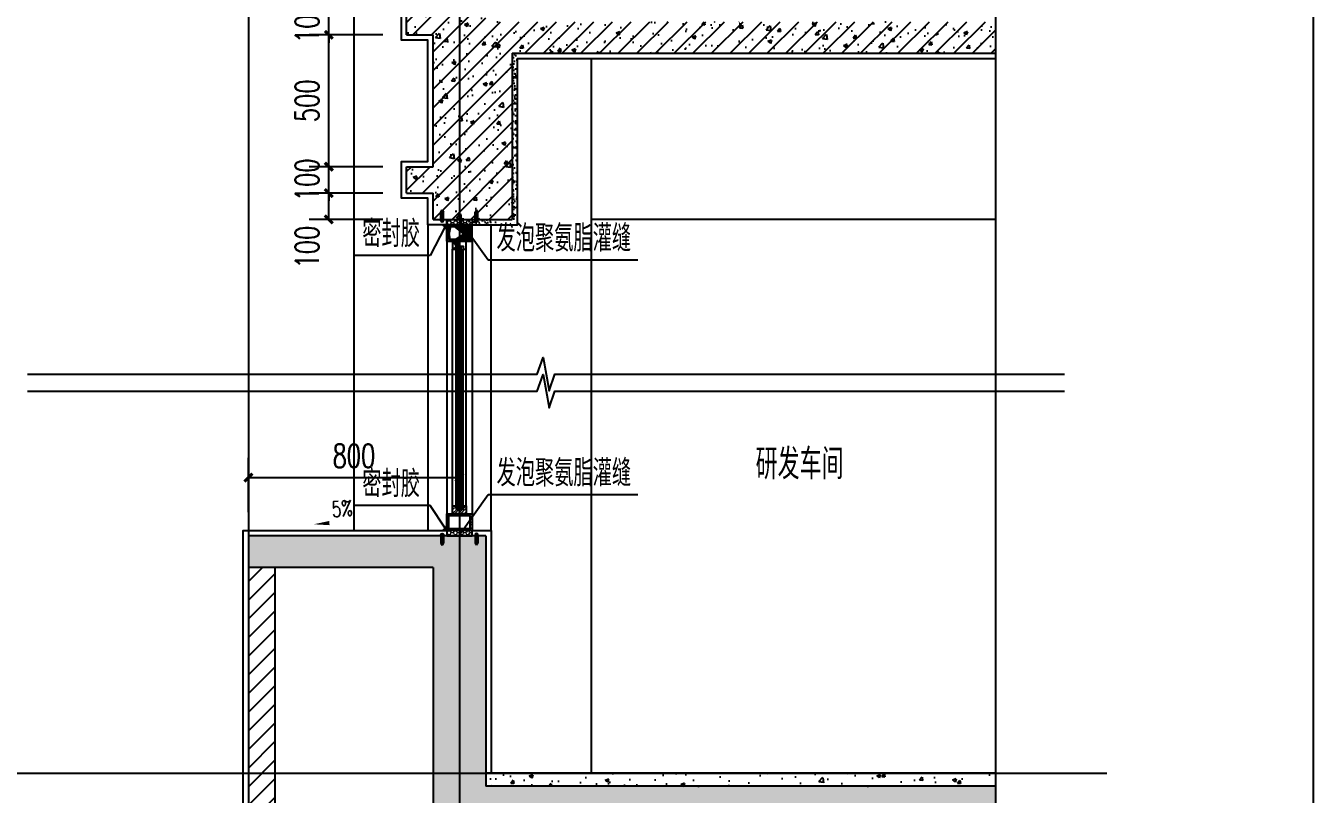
# Model space of a CAD drawing. Extents: x 1738711 to 2346805, y 1189731 to 2516152.
# Drawn here: x 1901301 to 1906184, y 1227714 to 1230629 of the extents above; entities that cross this region are included whole.
import ezdxf

# ---------------------------------------------------------------- set-up
doc = ezdxf.new("R2010")
doc.units = 0
doc.header["$LTSCALE"] = 1000
doc.header["$MEASUREMENT"] = 0
for name, color, linetype in [('AR-TEXT', 7, 'Continuous'), ('DIM_LEAD', 3, 'Continuous'), ('DIM_SYMB', 3, 'Continuous'), ('DOTE', 1, 'Continuous'), ('PUB_DIM', 3, 'Continuous'), ('PUB_HATCH', 8, 'Continuous'), ('PUB_TEXT', 7, 'Continuous'), ('WALL', 40, 'Continuous'), ('WINDOW', 144, 'Continuous'), ('切线', 35, 'Continuous'), ('看线', 8, 'Continuous'), ('石材', 5, 'Continuous'), ('窗', 125, 'Continuous')]:
    doc.layers.add(name, color=color, linetype=linetype)
doc.layers.add('填充', color=252, linetype='Continuous', lineweight=5)
doc.styles.add('_TCH_DIM', font='SIMPLEX', dxfattribs={"bigfont": 'GBCBIG'})
doc.styles.add('_TCH_DIM_T3', font='SIMPLEX', dxfattribs={"width": 0.7058823529411765, "bigfont": 'GBCBIG'})
doc.styles.get("Standard").update_dxf_attribs({"font": 'gbenor.shx', "bigfont": 'gbcbig.shx'})
doc.dimstyles.new('_TCH_ARCH&&30', dxfattribs={"dimtxt": 89.25, "dimasz": 30, "dimexe": 75, "dimexo": 90, "dimgap": 37.87500000000001, "dimtad": 1, "dimdec": 0, "dimzin": 0, "dimdsep": 46, "dimtxsty": '_TCH_DIM_T3', "dimblk": 'ARCHTICK', "dimcen": 0.09, "dimclrt": 7, "dimazin": 2, "dimtfac": 1, "dimtdec": 0, "dimtix": 1, "dimtmove": 2, "dimatfit": 3, "dimfxl": 20, "dimtolj": 1, "dimtzin": 0, "dimarcsym": 0})
pattern_1 = [(225, (-424938021.4559683, -4685245273.939736), (11.22532015133644, -11.22532015133645), []), (225, (-424938021.4559683, -4685245281.877236), (11.22532015133644, -11.22532015133645), [])]
pattern_2 = [(45, (-281403.3454722157, -150941.1364600034), (-35.35533905932737, 35.35533905932738), []), (49.99999999999999, (-281403.3454722157, -150941.1364600034), (143.4520365201507, -12.55042699651902), [15, -165]), (355, (-281403.3454722157, -150941.1364600034), (-27.7502667226, 150.4384267400024), [12, -132]), (100.4514, (-281391.3911362157, -150942.1823280034), (115.7018763428043, 137.8879084121907), [12.748038, -140.2284224]), (46.18420000000002, (-281403.3454722157, -150901.1364600034), (213.4482097251289, -33.10380286580362), [22.49999999999999, -247.4999999999999]), (96.6356, (-281385.5581232157, -150903.8951214034), (186.9325411097407, 194.8235741800883), [19.1220576, -210.3426]), (351.1842, (-281403.3454722157, -150901.1364600034), (186.9323890267254, 194.8237201850649), [18, -198]), (21, (-281383.3454722157, -150911.1364600034), (119.3814104236923, -80.52377813306776), [15, -165]), (326.0000000000001, (-281383.3454722157, -150911.1364600034), (48.66306638431634, 145.0300090093706), [12, -132]), (71.4514, (-281373.3970256157, -150917.8467812034), (168.044525716298, 64.50609934199048), [12.748038, -140.2284224]), (37.50000000000001, (-281403.3454722157, -150941.1364600034), (2.431971063458134, 66.5787707662623), [0, -130.4, 0, -134, 0, -132.5]), (7.499999999999999, (-281403.3454722157, -150941.1364600034), (52.61390748842972, 78.88234237647205), [0, -76.39999999999999, 0, -127.4, 0, -50.5]), (327.5, (-281447.9454722157, -150941.1364600034), (106.7644872344818, -4.510974346875951), [0, -50, 0, -156, 0, -207]), (317.5, (-281467.9454722157, -150941.1364600034), (116.6372338684772, 20.02099646646354), [0, -65, 0, -103.6, 0, -147])]

# ---------------------------------------------------------------- blocks, each defined once
blk = doc.blocks.new('hrtheraghyra')
at = {"layer": 'WINDOW', "linetype": 'ByBlock'}
for p, q in [((-5, 20.97169877961278), (0, 29.42110927030444)), ((0, 29.42110927030444), (5, 20.97169877961278)), ((-5.930252616293728, -11.95136042498052), (6.0497822817415, -11.95136042498052))]:
    blk.add_line(p, q, dxfattribs=at)
for points in [[(-5, -11.95136042498052), (-5, 20.97169877961278)], [(0, -16.74081518873572), (0, 29.42110927030444)], [(5, -11.95136042498052), (5, 20.97169877961278)]]:
    blk.add_lwpolyline(points, dxfattribs=at)
blk.add_arc((0.05976483272388577, -8.920780394226313), 6.713026468484638, 206.8366017215709, 333.163398278429, dxfattribs=at)
blk = doc.blocks.new('_ArchTick')
at = {"color": 0, "linetype": 'ByBlock', "const_width": 0.4}
blk.add_lwpolyline([(-0.5, -0.5), (0.5, 0.5)], dxfattribs=at)
blk = doc.blocks.new('*D539')
at = {"layer": 'Defpoints', "color": 0, "transparency": 16777216}
for p in [(1902450.361484089, 1229994.386919201), (1902745.597061429, 1229994.386919201), (1902745.597061429, 1229894.386919202)]:
    blk.add_point(p, dxfattribs=at)
at = {"layer": 'PUB_DIM', "color": 0, "lineweight": -2, "transparency": 16777216}
for p, q in [((1902655.597061429, 1229994.386919201), (1902375.361484089, 1229994.386919201)), ((1902450.361484089, 1229894.386919202), (1902450.361484089, 1229994.386919201)), ((1902655.597061429, 1229894.386919202), (1902375.361484089, 1229894.386919202))]:
    blk.add_line(p, q, dxfattribs=at)
at = {"layer": 'PUB_DIM', "color": 0, "lineweight": -2, "transparency": 16777216, "xscale": 30, "yscale": 30, "zscale": 30}
for p, rotation in [((1902450.361484089, 1229994.386919201), 90), ((1902450.361484089, 1229894.386919202), 270)]:
    blk.add_blockref('_ArchTick', p, dxfattribs=dict(at, rotation=rotation))
at = {"layer": 'PUB_DIM', "color": 7, "transparency": 16777216, "insert": (1902367.861484089, 1229789.386919202), "char_height": 89.25, "attachment_point": 5, "rotation": 90, "style": '_TCH_DIM_T3'}
blk.add_mtext('\\A1;100', dxfattribs=at)
blk = doc.blocks.new('*D540')
at = {"layer": 'Defpoints', "color": 0, "transparency": 16777216}
for p in [(1902450.361484089, 1230094.386919201), (1902745.597061429, 1230094.386919201), (1902745.597061429, 1229994.386919201)]:
    blk.add_point(p, dxfattribs=at)
at = {"layer": 'PUB_DIM', "color": 0, "lineweight": -2, "transparency": 16777216}
for p, q in [((1902655.597061429, 1230094.386919201), (1902375.361484089, 1230094.386919201)), ((1902450.361484089, 1230094.386919201), (1902450.361484089, 1230124.386919201)), ((1902450.361484089, 1229994.386919201), (1902450.361484089, 1230094.386919201)), ((1902655.597061429, 1229994.386919201), (1902375.361484089, 1229994.386919201)), ((1902450.361484089, 1229994.386919201), (1902450.361484089, 1229964.386919201))]:
    blk.add_line(p, q, dxfattribs=at)
at = {"layer": 'PUB_DIM', "color": 0, "lineweight": -2, "transparency": 16777216, "xscale": 30, "yscale": 30, "zscale": 30}
for p, rotation in [((1902450.361484089, 1230094.386919201), 270), ((1902450.361484089, 1229994.386919201), 90)]:
    blk.add_blockref('_ArchTick', p, dxfattribs=dict(at, rotation=rotation))
at = {"layer": 'PUB_DIM', "color": 7, "transparency": 16777216, "insert": (1902367.861484089, 1230044.386919202), "char_height": 89.25, "attachment_point": 5, "rotation": 90, "style": '_TCH_DIM_T3'}
blk.add_mtext('\\A1;100', dxfattribs=at)
blk = doc.blocks.new('*D541')
at = {"layer": 'Defpoints', "color": 0, "transparency": 16777216}
for p in [(1902450.361484089, 1230594.386919201), (1902745.597061429, 1230594.386919201), (1902745.597061429, 1230094.386919201)]:
    blk.add_point(p, dxfattribs=at)
at = {"layer": 'PUB_DIM', "color": 0, "lineweight": -2, "transparency": 16777216}
for p, q in [((1902655.597061429, 1230594.386919201), (1902375.361484089, 1230594.386919201)), ((1902450.361484089, 1230094.386919201), (1902450.361484089, 1230594.386919201)), ((1902655.597061429, 1230094.386919201), (1902375.361484089, 1230094.386919201))]:
    blk.add_line(p, q, dxfattribs=at)
at = {"layer": 'PUB_DIM', "color": 0, "lineweight": -2, "transparency": 16777216, "xscale": 30, "yscale": 30, "zscale": 30}
for p, rotation in [((1902450.361484089, 1230594.386919201), 90), ((1902450.361484089, 1230094.386919201), 270)]:
    blk.add_blockref('_ArchTick', p, dxfattribs=dict(at, rotation=rotation))
at = {"layer": 'PUB_DIM', "color": 7, "transparency": 16777216, "insert": (1902367.861484089, 1230344.386919202), "char_height": 89.25, "attachment_point": 5, "rotation": 90, "style": '_TCH_DIM_T3'}
blk.add_mtext('\\A1;500', dxfattribs=at)
blk = doc.blocks.new('*D542')
at = {"layer": 'Defpoints', "color": 0, "transparency": 16777216}
for p in [(1902450.361484089, 1230694.386919201), (1902745.597061429, 1230694.386919201), (1902745.597061429, 1230594.386919201)]:
    blk.add_point(p, dxfattribs=at)
at = {"layer": 'PUB_DIM', "color": 0, "lineweight": -2, "transparency": 16777216}
for p, q in [((1902450.361484089, 1230694.386919201), (1902450.361484089, 1230724.386919201)), ((1902655.597061429, 1230694.386919201), (1902375.361484089, 1230694.386919201)), ((1902450.361484089, 1230594.386919201), (1902450.361484089, 1230694.386919201)), ((1902655.597061429, 1230594.386919201), (1902375.361484089, 1230594.386919201)), ((1902450.361484089, 1230594.386919201), (1902450.361484089, 1230564.386919201))]:
    blk.add_line(p, q, dxfattribs=at)
at = {"layer": 'PUB_DIM', "color": 0, "lineweight": -2, "transparency": 16777216, "xscale": 30, "yscale": 30, "zscale": 30}
for p, rotation in [((1902450.361484089, 1230694.386919201), 270), ((1902450.361484089, 1230594.386919201), 90)]:
    blk.add_blockref('_ArchTick', p, dxfattribs=dict(at, rotation=rotation))
at = {"layer": 'PUB_DIM', "color": 7, "transparency": 16777216, "insert": (1902367.861484089, 1230644.386919202), "char_height": 89.25, "attachment_point": 5, "rotation": 90, "style": '_TCH_DIM_T3'}
blk.add_mtext('\\A1;100', dxfattribs=at)
blk = doc.blocks.new('*D546')
at = {"layer": 'Defpoints', "color": 0, "transparency": 16777216}
for p in [(1902945.597062323, 1228914.98727106), (1902145.597060177, 1228694.386919201), (1902945.597062323, 1228694.386919201)]:
    blk.add_point(p, dxfattribs=at)
at = {"layer": 'PUB_DIM', "color": 0, "lineweight": -2, "transparency": 16777216}
for p, q in [((1902145.597060177, 1228784.386919201), (1902145.597060177, 1228989.98727106)), ((1902945.597062323, 1228784.386919201), (1902945.597062323, 1228989.98727106)), ((1902145.597060177, 1228914.98727106), (1902945.597062323, 1228914.98727106))]:
    blk.add_line(p, q, dxfattribs=at)
at = {"layer": 'PUB_DIM', "color": 0, "lineweight": -2, "transparency": 16777216, "xscale": 30, "yscale": 30, "zscale": 30, "rotation": 180}
blk.add_blockref('_ArchTick', (1902145.597060177, 1228914.98727106), dxfattribs=at)
at = {"layer": 'PUB_DIM', "color": 0, "lineweight": -2, "transparency": 16777216, "xscale": 30, "yscale": 30, "zscale": 30}
blk.add_blockref('_ArchTick', (1902945.597062323, 1228914.98727106), dxfattribs=at)
at = {"layer": 'PUB_DIM', "color": 7, "transparency": 16777216, "insert": (1902545.59706125, 1228997.48727106), "char_height": 89.25, "attachment_point": 5, "style": '_TCH_DIM_T3'}
blk.add_mtext('\\A1;800', dxfattribs=at)

msp = doc.modelspace()

# ---------------------------------------------------------------- hatches: boundary and pattern name
at = {"layer": 'PUB_HATCH'}
h = msp.add_hatch(dxfattribs=at)
h.set_pattern_fill('钢筋混凝土', color=256, scale=20, style=0)
h.set_pattern_definition(pattern_2)
h.paths.add_polyline_path([(1904980.033040785, 1230524.386919201), (1903145.597061429, 1230524.386919202), (1903145.597061429, 1229894.386919201), (1902845.597061429, 1229894.386919201), (1902845.597061429, 1229994.386919201), (1902745.597061429, 1229994.386919201), (1902745.597061429, 1230094.386919201), (1902845.597061429, 1230094.386919201), (1902845.597061429, 1230594.386919201), (1902745.597061429, 1230594.386919201), (1902745.597061429, 1230694.386919201), (1902844.790626383, 1230694.386919201), (1902845.59706143, 1230794.386919201), (1903045.597061429, 1230794.386919201), (1903045.597061429, 1230644.386919202), (1904980.033040785, 1230644.386919202)])
h = msp.add_hatch(dxfattribs=at)
h.set_pattern_fill('碎沙', color=256, scale=10, style=0)
h.set_pattern_definition([(37.50000000000001, (-4.656612873077393e-10, -5800.000000000466), (-0.8000156479920251, 24.47066186646712), [0, -19.304, 0, -21.59, 0, -20.6375]), (7.499999999999999, (-4.656612873077393e-10, -5800.000000000466), (22.47616415690013, 35.84125502841771), [0, -10.414, 0, -17.399, 0, -6.6675]), (327.5, (-15.62100000046566, -5800.000000000466), (39.5496185120729, 0.071859233927285), [0, -6.35, 0, -22.86, 0, -29.845]), (317.5, (-15.62100000046566, -5800.000000000466), (38.17782262361487, 11.14646616286081), [0, -3.175, 0, -14.986, 0, -17.145])])
h.paths.add_polyline_path([(1902993.597061429, 1229874.386919201), (1903165.597061429, 1229874.386919202), (1903165.597061429, 1230524.386919201), (1903145.597061428, 1230524.386919201), (1903145.597061429, 1229894.386919201), (1902993.597061429, 1229894.386919201)])
h = msp.add_hatch(dxfattribs=at)
h.set_pattern_fill('钢筋混凝土', color=256, scale=20, style=0)
h.set_pattern_definition(pattern_2)
h.paths.add_polyline_path([(1904980.033040785, 1227744.386919201), (1903045.597061429, 1227744.386919201), (1903045.597061429, 1228694.386919201), (1902145.597060177, 1228694.386919201), (1902145.597060177, 1228574.386919202), (1902845.597061429, 1228574.386919202), (1902845.597061429, 1227014.386919202), (1902145.597060177, 1227014.386919202), (1902145.597060177, 1226894.386919202), (1903145.597061429, 1226894.386919202), (1903145.597061429, 1227624.386919201), (1904980.033040785, 1227624.386919201)])
h = msp.add_hatch(dxfattribs=at)
h.set_pattern_fill('普通砖', color=256, scale=20, style=0)
h.set_pattern_definition([(45, (0, 35.90226999999999), (-35.35535320146299, 35.355353201463), [])])
h.paths.add_polyline_path([(1902245.597060177, 1227014.386919202), (1902145.597060177, 1227014.386919202), (1902145.597060177, 1228574.386919202), (1902245.597060177, 1228574.386919202)])
h = msp.add_hatch(dxfattribs=at)
h.set_pattern_fill('混凝土', color=256, scale=20, style=0)
h.set_pattern_definition([(49.99999999999999, (0, 0), (143.4520365201507, -12.55042699651902), [15, -165]), (355, (0, 0), (-27.7502667226, 150.4384267400024), [12, -132]), (100.4514, (11.954336, -1.045868), (115.7018763428043, 137.8879084121907), [12.748038, -140.2284224]), (46.18420000000002, (0, 40), (213.4482097251289, -33.10380286580362), [22.5, -247.5]), (96.6356, (17.787349, 37.2413386), (186.9325411097407, 194.8235741800883), [19.1220576, -210.3426]), (351.1842, (0, 40), (186.9323890267254, 194.8237201850649), [18, -198]), (21, (20, 30), (119.3814104236923, -80.52377813306776), [15, -165]), (326.0000000000001, (20, 30), (48.66306638431634, 145.0300090093706), [12, -132]), (71.4514, (29.9484466, 23.2896788), (168.044525716298, 64.50609934199048), [12.748038, -140.2284224]), (37.50000000000001, (0, 0), (2.431971063458134, 66.5787707662623), [0, -130.4, 0, -134, 0, -132.5]), (7.499999999999999, (0, 0), (52.61390748842972, 78.88234237647205), [0, -76.39999999999999, 0, -127.4, 0, -50.5]), (327.5, (-44.6, 0), (106.7644872344818, -4.510974346875951), [0, -50, 0, -156, 0, -207]), (317.5, (-64.6, 0), (116.6372338684772, 20.02099646646354), [0, -65, 0, -103.6, 0, -147])])
h.paths.add_polyline_path([(1903045.597061429, 1227794.386919202), (1904980.033040785, 1227794.386919202), (1904980.033040785, 1227744.386919201), (1903045.597061429, 1227744.386919201)])
at = {"layer": '填充'}
h = msp.add_hatch(dxfattribs=at)
h.set_pattern_fill('HONEY', color=256, scale=5, angle=-180, style=0)
h.set_pattern_definition([(6.492229350048602e-14, (3523557.597061429, 2421908.886919201), (11.90625, -6.874074999999996), [7.9375, -15.875]), (240, (3523557.597061429, 2421908.886919201), (-11.90624857751951, -6.87407746380848), [7.9375, -15.875]), (300.0000000000001, (3523557.597061429, 2421908.886919201), (1.422480491156399e-06, -13.74815246380847), [-15.875, 7.9375])])
h.paths.add_polyline_path([(1902993.597061429, 1229874.386919201), (1902897.597061429, 1229874.386919201), (1902897.597061429, 1229894.386919201), (1902993.597061429, 1229894.386919201)])
h = msp.add_hatch(dxfattribs=at)
h.set_pattern_fill('STEEL', color=256, scale=10, angle=-180, style=0)
h.set_pattern_definition(pattern_1)
h.paths.add_polyline_path([(1902986.397061441, 1229818.499518574), (1902904.797061477, 1229818.499518574), (1902904.797061477, 1229862.564512433), (1902897.597061429, 1229855.124080838), (1902897.597061429, 1229811.299518765), (1902990.397689614, 1229811.299518765), (1902993.597061429, 1229814.731899441), (1902993.597061429, 1229874.386919201), (1902916.237437818, 1229874.386919201), (1902909.270099435, 1229867.186919392), (1902986.397061441, 1229867.186919392)])
h = msp.add_hatch(dxfattribs=at)
h.set_pattern_fill('STEEL', color=256, scale=10, angle=-180, style=0)
h.set_pattern_definition(pattern_1)
h.paths.add_polyline_path([(1902947.213168893, 1229781.299518765), (1902940.197061453, 1229781.299518765), (1902940.197061453, 1229793.299518765), (1902932.997061465, 1229793.299518765), (1902932.997061465, 1229781.299518765), (1902919.797061477, 1229781.299518765), (1902919.797061477, 1229811.299518765), (1902947.213168893, 1229811.299518765)])
h.paths.add_polyline_path([(1902971.397061441, 1229781.299518765), (1902959.397061441, 1229781.299518765), (1902959.397061441, 1229793.299518765), (1902952.197061453, 1229793.299518765), (1902952.197061453, 1229781.299518765), (1902947.213168893, 1229781.299518765), (1902947.213168893, 1229811.299518765), (1902971.397061441, 1229811.299518765)])
h = msp.add_hatch(dxfattribs=at)
h.set_pattern_fill('STEEL', color=256, scale=10, angle=-180, style=0)
h.set_pattern_definition([(45.00000000000006, (1658542.019097243, -85617.92036133911), (-11.22532015133644, 11.22532015133644), []), (45.00000000000006, (1658542.019097243, -85609.98286133911), (-11.22532015133644, 11.22532015133644), [])])
h.paths.add_polyline_path([(1902986.397062335, 1228770.274319828), (1902904.797062371, 1228770.274319828), (1902904.797062371, 1228726.20932597), (1902897.597062323, 1228733.649757565), (1902897.597062323, 1228777.474319638), (1902990.397690509, 1228777.474319638), (1902993.597062323, 1228774.041938961), (1902993.597062323, 1228714.386919201), (1902916.237438712, 1228714.386919201), (1902909.270100329, 1228721.586919011), (1902986.397062335, 1228721.586919011)])
h = msp.add_hatch(dxfattribs=at)
h.set_pattern_fill('STEEL', color=256, scale=10, angle=-180, style=0)
h.set_pattern_definition([(44.99999999999999, (3636265.44466928, 4295751.417775334), (-11.22532015133644, 11.22532015133645), []), (44.99999999999999, (3636265.44466928, 4295759.355275334), (-11.22532015133644, 11.22532015133645), [])])
h.paths.add_polyline_path([(1902947.213169787, 1228807.474319638), (1902940.197062347, 1228807.474319638), (1902940.197062347, 1228795.474319638), (1902932.997062359, 1228795.474319638), (1902932.997062359, 1228807.474319638), (1902919.797062371, 1228807.474319638), (1902919.797062371, 1228777.474319638), (1902947.213169787, 1228777.474319638)])
h.paths.add_polyline_path([(1902971.397062335, 1228807.474319638), (1902959.397062335, 1228807.474319638), (1902959.397062335, 1228795.474319638), (1902952.197062347, 1228795.474319638), (1902952.197062347, 1228807.474319638), (1902947.213169787, 1228807.474319638), (1902947.213169787, 1228777.474319638), (1902971.397062335, 1228777.474319638)])
h = msp.add_hatch(dxfattribs=at)
h.set_pattern_fill('HONEY', color=256, scale=5, angle=-180, style=0)
h.set_pattern_definition([(359.9999999999999, (3523557.597062323, 36679.88691920135), (11.90625, 6.874074999999996), [7.9375, -15.875]), (120, (3523557.597062323, 36679.88691920135), (-11.90624857751951, 6.87407746380848), [7.9375, -15.875]), (59.99999999999999, (3523557.597062323, 36679.88691920135), (1.422480491156399e-06, 13.74815246380847), [-15.875, 7.9375])])
h.paths.add_polyline_path([(1902993.597062323, 1228714.386919201), (1902897.597062323, 1228714.386919201), (1902897.597062323, 1228694.386919201), (1902993.597062323, 1228694.386919201)])
at = {"layer": '看线'}
h = msp.add_hatch(dxfattribs=at)
h.set_pattern_fill('ANSI31', color=256, style=0)
h.set_pattern_definition([(45.00000000000001, (295917.3722572124, 3309225.386824568), (-1.122532015133644, 1.122532015133644), [])])
edge = h.paths.add_edge_path()
edge.add_arc((1902867.411030574, 1229844.191413001), 32.63809181052642, 22.307251756988308, 67.69274690090572, ccw=False)
edge.add_line((1902897.606542567, 1229856.57995983), (1902897.597062323, 1229874.386919202))
edge.add_line((1902897.597062323, 1229874.386919202), (1902879.79957811, 1229874.386924704))
h = msp.add_hatch(dxfattribs=at)
h.set_pattern_fill('ANSI31', color=256, style=0)
h.set_pattern_definition([(315, (295917.3722572124, -850636.6129861651), (-1.122532015133644, -1.122532015133644), [])])
edge = h.paths.add_edge_path()
edge.add_arc((1902867.411030574, 1228744.582425402), 32.63809181052642, 292.3072530990943, 337.6927482430117)
edge.add_line((1902897.606542567, 1228732.193878573), (1902897.597062323, 1228714.386919201))
edge.add_line((1902897.597062323, 1228714.386919201), (1902879.79957811, 1228714.386913699))

# ---------------------------------------------------------------- linework, layer by layer
at = {"layer": 'DIM_LEAD'}
for p, q in [((1902891.892094703, 1229867.793460819), (1902834.097065388, 1229757.790307861)), ((1902948.096099338, 1229889.607030245), (1903055.191227321, 1229740.998795627)), ((1902834.097065388, 1229757.790307861), (1902545.862726363, 1229757.790307861)), ((1903055.191227321, 1229740.998795627), (1903622.787981813, 1229740.998795627)), ((1902948.096099338, 1228701.779676862), (1903055.191227321, 1228850.38791148)), ((1903055.191227321, 1228850.38791148), (1903622.787981813, 1228850.38791148)), ((1902834.097065388, 1228809.476647295), (1902545.862726363, 1228809.476647295)), ((1902891.892094703, 1228723.593246288), (1902834.097065388, 1228809.476647295))]:
    msp.add_line(p, q, dxfattribs=at)
at = {"layer": 'DIM_SYMB'}
for points in [[(1904980.033040785, 1221004.491384034), (1904980.033040785, 1231807.875501727), (1904917.033040785, 1231830.805626486), (1905043.033040785, 1231853.022826055), (1904980.033040785, 1231875.375501727), (1904980.033040785, 1242678.75961942)], [(1901308.098605396, 1229307.162902112), (1903240.450302311, 1229307.162902112), (1903263.380427069, 1229370.162902112), (1903285.597626639, 1229244.162902112), (1903307.950302311, 1229307.162902112), (1905240.301999225, 1229307.162902112)], [(1901308.098605396, 1229243.246306568), (1903240.450302311, 1229243.246306568), (1903263.380427069, 1229306.246306568), (1903285.597626639, 1229180.246306568), (1903307.950302311, 1229243.246306568), (1905240.301999225, 1229243.246306568)]]:
    msp.add_lwpolyline(points, dxfattribs=at)
msp.add_lwpolyline([(1902614.365758447, 1228755.200193703, 0, 0, 0), (1902392.739122919, 1228737.946009908, 0, 16, 0), (1902452.558115051, 1228742.603066954, 0, 0, 0)], format="xyseb", dxfattribs=at)
at = {"layer": 'DOTE'}
for p, q in [((1902945.597061429, 1242716.693157102), (1902945.597061429, 1221032.277691007)), ((1899406.458372165, 1227794.386919201), (1905400.934661698, 1227794.386919202))]:
    msp.add_line(p, q, dxfattribs=at)
at = {"layer": 'WALL'}
for p, q in [((1902745.597061429, 1230594.386919201), (1902745.597061429, 1230694.386919202)), ((1902745.597061429, 1230594.386919201), (1902845.597061429, 1230594.386919201)), ((1902845.597061429, 1230094.386919202), (1902845.597061429, 1230594.386919201)), ((1903145.597061429, 1230524.386919202), (1904980.033040785, 1230524.386919201)), ((1903145.597061429, 1230524.386919201), (1903145.597061429, 1229894.386919201)), ((1902745.597061429, 1230094.386919201), (1902845.597061429, 1230094.386919201)), ((1902745.597061429, 1229994.386919201), (1902745.597061429, 1230094.386919202)), ((1902745.597061429, 1229994.386919201), (1902845.597061429, 1229994.386919201)), ((1902845.597061429, 1229894.386919201), (1902845.597061429, 1229994.386919201)), ((1902845.597061429, 1229894.386919201), (1903145.597061429, 1229894.386919202)), ((1903045.597061429, 1229894.386919201), (1903045.59706143, 1229894.386919201)), ((1903045.597061429, 1228694.386919201), (1902145.597060177, 1228694.386919201)), ((1902145.597060177, 1228694.386919201), (1902145.597060177, 1226894.386919202)), ((1903045.597061429, 1228694.386919201), (1903045.597061429, 1227744.386919201)), ((1902845.597061429, 1228574.386919201), (1902145.597060177, 1228574.386919202)), ((1902245.597060177, 1228574.386919202), (1902245.597060177, 1227014.386919202)), ((1902845.597061429, 1228574.386919202), (1902845.597061429, 1227014.386919202)), ((1904980.033040785, 1227744.386919201), (1903045.597061429, 1227744.386919201))]:
    msp.add_line(p, q, dxfattribs=at)
at = {"layer": '切线'}
msp.add_line((1904980.033040785, 1227794.386919201), (1903045.597061429, 1227794.386919201), dxfattribs=at)
for points in [[(1902897.597061429, 1229874.386919201), (1902825.597061429, 1229874.386919201), (1902825.597061429, 1229974.386919201), (1902725.597061429, 1229974.386919201), (1902725.597061429, 1230114.386919202), (1902825.597061429, 1230114.386919201), (1902825.597061429, 1230574.386919201), (1902725.597061429, 1230574.386919201), (1902725.59706143, 1230714.386919201), (1902824.790626383, 1230714.386919202), (1902824.790626382, 1230814.386919201), (1902897.597062323, 1230814.386919201)], [(1902993.597061429, 1229874.386919201), (1903165.597061429, 1229874.386919201), (1903165.597061429, 1230504.386919201), (1904980.033040785, 1230504.386919201)], [(1902897.597061429, 1226874.386919202), (1902125.597060177, 1226874.386919202), (1902125.597060177, 1228714.386919201), (1902897.597062323, 1228714.386919201)], [(1902993.597062323, 1228714.386919201), (1903065.597061429, 1228714.386919201), (1903065.597061429, 1227794.386919201)]]:
    msp.add_lwpolyline(points, dxfattribs=at)
for centre, start, end in [((1902867.411031166, 1229844.191412886), 22.35105689585244, 67.69272394834289), ((1902867.411031166, 1228744.582425517), 292.3072760489208, 337.6489431071608)]:
    msp.add_arc(centre, 32.63809135155627, start, end, dxfattribs=at)
at = {"layer": '看线'}
for p, q in [((1906183.548719872, 1242881.556566289), (1906183.547623354, 1220651.557238328)), ((1902145.597060177, 1241105.442492284), (1902145.597060177, 1228694.386919201)), ((1902545.597097777, 1230694.386919202), (1902545.597097777, 1228714.386919201)), ((1903445.597061428, 1230504.386919201), (1903445.597061427, 1227794.386919201)), ((1904980.033040785, 1229894.386919202), (1903445.597061428, 1229894.386919202)), ((1902825.597061429, 1229874.386919201), (1902825.597061429, 1228714.386919201)), ((1903065.597061429, 1228714.386919201), (1903065.597061429, 1229874.386919201))]:
    msp.add_line(p, q, dxfattribs=at)
at = {"layer": '石材', "const_width": 2}
for points in [[(1902960.6292325, 1229874.386919201), (1902917.707688604, 1229874.386919201), (1902905.354557488, 1229894.386919201), (1902861.617093716, 1229894.386919201)], [(1902930.564890418, 1229874.386919201), (1902973.486434314, 1229874.386919201), (1902985.83956543, 1229894.386919201), (1903029.577029202, 1229894.386919201)], [(1902960.629233394, 1228714.386919201), (1902917.707689498, 1228714.386919201), (1902905.354558382, 1228694.386919201), (1902861.61709461, 1228694.386919201)], [(1902930.564891312, 1228714.386919201), (1902973.486435208, 1228714.386919201), (1902985.839566324, 1228694.386919201), (1903029.577030096, 1228694.386919201)]]:
    msp.add_lwpolyline(points, dxfattribs=at)
at = {"layer": '石材'}
for points in [[(1902993.597061429, 1229874.386919201), (1902897.597061429, 1229874.386919201), (1902897.597061429, 1229894.386919201), (1902993.597061429, 1229894.386919201)], [(1902993.597062323, 1228714.386919201), (1902897.597062323, 1228714.386919201), (1902897.597062323, 1228694.386919201), (1902993.597062323, 1228694.386919201)]]:
    msp.add_lwpolyline(points, close=True, dxfattribs=at)
at = {"layer": '窗', "color": 117}
for p, q in [((1902897.597062323, 1229811.299518765), (1902897.597062323, 1228777.474319638)), ((1902993.597062383, 1229811.299518765), (1902993.597062383, 1228777.474319638)), ((1902932.997062359, 1228807.474319638), (1902932.997062359, 1229781.299518765)), ((1902940.197062347, 1228807.474319638), (1902940.197062347, 1229781.299518765)), ((1902952.197062347, 1228807.474319638), (1902952.197062347, 1229781.299518765)), ((1902959.397062335, 1228807.474319638), (1902959.397062335, 1229781.299518765))]:
    msp.add_line(p, q, dxfattribs=at)
at = {"layer": '窗', "color": 237}
for p, q in [((1902919.797062371, 1228807.474319638), (1902919.797062371, 1229781.299518765)), ((1902971.397062335, 1228807.474319638), (1902971.397062335, 1229781.299518765))]:
    msp.add_line(p, q, dxfattribs=at)
for points in [[(1902897.597061429, 1229811.299518765), (1902897.597061429, 1229874.386919201)], [(1902897.597062323, 1228777.474319638), (1902897.597062323, 1228714.386919201)]]:
    msp.add_lwpolyline(points, dxfattribs=at)
for points in [[(1902897.597061429, 1229811.299518765), (1902993.597061429, 1229811.299518765), (1902993.597061429, 1229874.386919201), (1902897.597061429, 1229874.386919201)], [(1902904.797061477, 1229818.499518574), (1902904.797061477, 1229867.186919392), (1902986.397061441, 1229867.186919392), (1902986.397061441, 1229818.499518574)], [(1902932.997061465, 1229781.299518765), (1902932.997061465, 1229793.299518765), (1902940.197061453, 1229793.299518765), (1902940.197061453, 1229781.299518765), (1902952.197061453, 1229781.299518765), (1902952.197061453, 1229793.299518765), (1902959.397061441, 1229793.299518765), (1902959.397061441, 1229781.299518765), (1902971.397061441, 1229781.299518765), (1902971.397061441, 1229811.299518765), (1902919.797061477, 1229811.299518765), (1902919.797061477, 1229781.299518765)], [(1902897.597062323, 1228777.474319638), (1902993.597062323, 1228777.474319638), (1902993.597062323, 1228714.386919201), (1902897.597062323, 1228714.386919201)], [(1902904.797062371, 1228770.274319828), (1902904.797062371, 1228721.586919011), (1902986.397062335, 1228721.586919011), (1902986.397062335, 1228770.274319828)], [(1902932.997062359, 1228807.474319638), (1902932.997062359, 1228795.474319638), (1902940.197062347, 1228795.474319638), (1902940.197062347, 1228807.474319638), (1902952.197062347, 1228807.474319638), (1902952.197062347, 1228795.474319638), (1902959.397062335, 1228795.474319638), (1902959.397062335, 1228807.474319638), (1902971.397062335, 1228807.474319638), (1902971.397062335, 1228777.474319638), (1902919.797062371, 1228777.474319638), (1902919.797062371, 1228807.474319638)]]:
    msp.add_lwpolyline(points, close=True, dxfattribs=at)

# ---------------------------------------------------------------- block references
at = {"layer": 'WALL'}
msp.add_blockref('hrtheraghyra', (1902880.466051612, 1229901.006968678), dxfattribs=at)
at = {"layer": 'WALL', "xscale": -1}
msp.add_blockref('hrtheraghyra', (1903010.728071246, 1229901.006968678), dxfattribs=at)
at = {"layer": 'WALL', "xscale": -1, "rotation": 180}
msp.add_blockref('hrtheraghyra', (1902880.466052506, 1228687.766869725), dxfattribs=at)
at = {"layer": 'WALL', "rotation": 180}
msp.add_blockref('hrtheraghyra', (1903010.72807214, 1228687.766869725), dxfattribs=at)

# ---------------------------------------------------------------- texts
at = {"layer": 'AR-TEXT'}
msp.add_text('研发车间', height=115.7446808510638, dxfattribs=at).set_placement((1904068.92733238, 1228908.971504248))
at = {"layer": 'PUB_TEXT', "color": 7, "style": '_TCH_DIM'}
for s, p in [('密封胶', (1902577.362726363, 1229789.290307861)), ('发泡聚氨脂灌缝', (1903086.394364791, 1229772.498795627)), ('发泡聚氨脂灌缝', (1903086.394364791, 1228881.88791148)), ('密封胶', (1902577.362726363, 1228840.976647295))]:
    msp.add_text(s, height=101.2765957446808, dxfattribs=at).set_placement(p)
at = {"layer": 'PUB_TEXT', "color": 7, "style": '_TCH_DIM', "width": 0.7058823529411765}
msp.add_text('5%%%', height=59.5, rotation=4.451639361462401, dxfattribs=at).set_placement((1902464.037109033, 1228764.560279589))

# ---------------------------------------------------------------- dimensions: what is measured, and where the dimension line sits
at = {"layer": 'PUB_DIM'}
for p1, p2, distance, picture, middle in [((1902745.597061429, 1230594.386919201), (1902745.597061429, 1230694.386919201), 295.23557734000497, '*D542', (1902367.861484089, 1230644.386919202)), ((1902745.597061429, 1230094.386919201), (1902745.597061429, 1230594.386919201), 295.23557734000497, '*D541', (1902367.861484089, 1230344.386919202)), ((1902745.597061429, 1229994.386919201), (1902745.597061429, 1230094.386919201), 295.23557734000497, '*D540', (1902367.861484089, 1230044.386919202)), ((1902145.597060177, 1228694.386919201), (1902945.597062323, 1228694.386919201), 220.60035185911696, '*D546', (1902545.59706125, 1228997.48727106))]:
    dim = msp.add_aligned_dim(p1=p1, p2=p2, distance=distance, dimstyle='_TCH_ARCH&&30', dxfattribs=at)
    dim.commit()
    dim.dimension.update_dxf_attribs({"geometry": picture, "text_midpoint": middle})
dim = msp.add_linear_dim(base=(1902450.361484089, 1229994.386919201), p1=(1902745.597061429, 1229894.386919202), p2=(1902745.597061429, 1229994.386919201), angle=90, dimstyle='_TCH_ARCH&&30', dxfattribs=at)
dim.commit()
dim.dimension.update_dxf_attribs({"geometry": '*D539', "text_midpoint": (1902367.861484089, 1229789.386919202), "dimtype": 129})

doc.saveas('drawing.dxf')
